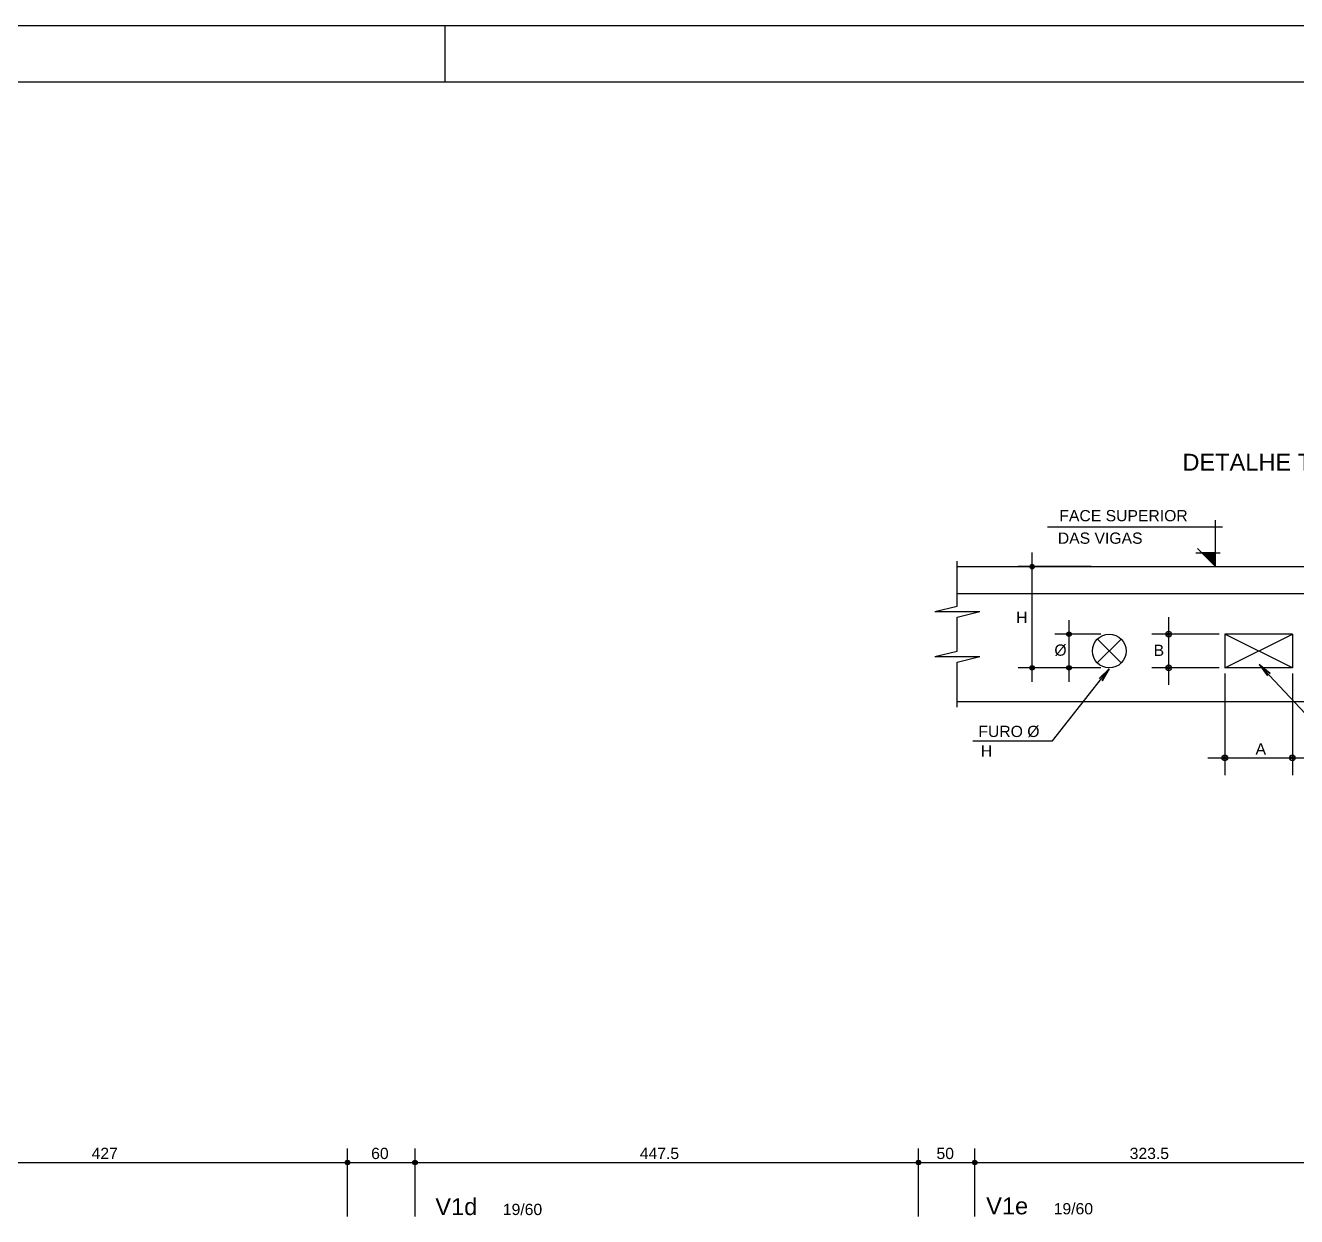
# Model space of a CAD drawing. Header units: millimetres. Extents: x 1659 to 9159, y 667 to 9133.
# Drawn here: x 6010 to 7140, y 8075 to 9133 of the extents above; entities that cross this region are included whole.
import ezdxf

# ---------------------------------------------------------------- set-up
doc = ezdxf.new("R2010")
doc.units = ezdxf.units.MM
for name, color, linetype in [('1', 1, 'Continuous'), ('3', 3, 'Continuous'), ('4', 4, 'Continuous'), ('6', 6, 'Continuous'), ('8', 8, 'Continuous')]:
    doc.layers.add(name, color=color, linetype=linetype)
doc.styles.get("Standard").update_dxf_attribs({"font": 'arial.ttf'})

msp = doc.modelspace()

# ---------------------------------------------------------------- linework, layer by layer
at = {"layer": '1', "linetype": 'Continuous'}
for p, q in [((1658.57, 9133.49), (9158.57, 9133.49)), ((6383.57, 9083.49), (6383.57, 9133.49)), ((7068.23, 8652.43), (7068.23, 8693.87)), ((6918.95, 8687.75), (7074.3, 8687.75)), ((7052.08, 8668.58), (7068.23, 8652.43)), ((6838.67, 8617.43), (6838.67, 8657.43)), ((6905.16, 8549.93), (6905.16, 8664.93)), ((7050.67, 8664.65), (7072.48, 8664.65)), ((6957.81, 8652.43), (6892.66, 8652.43)), ((6965.31, 8652.43), (6965.31, 8652.43)), ((6838.67, 8628.43), (7274.06, 8628.43)), ((6818.67, 8612.43), (6838.67, 8617.43)), ((6818.67, 8612.43), (6858.67, 8612.43)), ((6838.67, 8607.43), (6858.67, 8612.43)), ((6838.67, 8577.43), (6838.67, 8607.43)), ((6937.98, 8549.93), (6937.98, 8604.93)), ((7026.5, 8607.43), (7026.5, 8547.43)), ((6966.23, 8592.43), (6925.48, 8592.43)), ((6963.12, 8566.83), (6984.3, 8588.01)), ((6984.34, 8566.83), (6963.16, 8588.01)), ((6973.73, 8592.43), (6973.73, 8592.43)), ((7071.5, 8592.43), (7011.5, 8592.43)), ((7136.5, 8592.43), (7076.5, 8592.43)), ((7076.5, 8592.43), (7076.5, 8562.43)), ((7076.5, 8562.43), (7136.5, 8592.43)), ((7136.5, 8562.43), (7076.5, 8592.43)), ((7136.5, 8592.43), (7136.5, 8562.43)), ((6818.67, 8572.43), (6838.67, 8577.43)), ((6818.67, 8572.43), (6858.67, 8572.43)), ((6838.67, 8567.43), (6858.67, 8572.43)), ((6838.67, 8527.43), (6838.67, 8567.43)), ((6966.23, 8562.43), (6892.66, 8562.43)), ((6966.23, 8562.43), (6925.48, 8562.43)), ((6973.73, 8562.43), (6973.73, 8562.43)), ((6973.73, 8562.43), (6973.73, 8562.43)), ((7071.5, 8562.43), (7011.5, 8562.43)), ((7136.5, 8562.43), (7076.5, 8562.43)), ((7076.5, 8557.43), (7076.5, 8467.04)), ((7136.5, 8557.43), (7136.5, 8467.04)), ((7061.5, 8482.43), (7151.5, 8482.43)), ((6296.68, 8074.72), (6296.68, 8135.37)), ((6296.68, 8074.72), (6296.68, 8135.37)), ((6356.68, 8074.72), (6356.68, 8135.37)), ((6356.68, 8074.72), (6356.68, 8135.37)), ((6804.18, 8074.72), (6804.18, 8135.37)), ((6804.18, 8074.72), (6804.18, 8135.37)), ((6854.18, 8074.72), (6854.18, 8135.37)), ((6854.18, 8074.72), (6854.18, 8135.37)), ((5857.18, 8122.87), (6309.18, 8122.87)), ((6284.18, 8122.87), (6369.18, 8122.87)), ((6344.18, 8122.87), (6816.68, 8122.87)), ((6791.68, 8122.87), (6866.68, 8122.87)), ((6841.68, 8122.87), (7190.17, 8122.87))]:
    msp.add_line(p, q, dxfattribs=at)
for points in [[(7056.02, 8664.65), (7068.23, 8652.43), (7068.23, 8664.65), (7056.02, 8664.65)], [(7259.83, 8497.57), (7170.64, 8497.57), (7107.06, 8565.45), (7116.73, 8557.52), (7107.06, 8565.45), (7114.34, 8555.29)], [(6852.41, 8497.54), (6923.4, 8497.54), (6973.75, 8561.65), (6967.38, 8550.9), (6973.75, 8561.65), (6964.82, 8552.91)]]:
    msp.add_lwpolyline(points, dxfattribs=at)
for centre, radius in [((6905.16, 8652.43), 2), ((6905.16, 8652.43), 1), ((6937.98, 8592.43), 2), ((6937.98, 8592.43), 1), ((6973.73, 8577.43), 15), ((7026.5, 8592.43), 2.5), ((7026.5, 8592.43), 1.24), ((7026.5, 8562.43), 2.5), ((6905.16, 8562.43), 2), ((6905.16, 8562.43), 1), ((6937.98, 8562.43), 2), ((6937.98, 8562.43), 1), ((7026.5, 8562.43), 1.24), ((7076.5, 8482.43), 2.5), ((7076.5, 8482.43), 1.24), ((7136.5, 8482.43), 2.5), ((7136.5, 8482.43), 1.24), ((6296.68, 8122.87), 2), ((6296.68, 8122.87), 2), ((6356.68, 8122.87), 2), ((6356.68, 8122.87), 2), ((6804.18, 8122.87), 2), ((6804.18, 8122.87), 2), ((6854.18, 8122.87), 2), ((6854.18, 8122.87), 2), ((6296.68, 8122.87), 1), ((6296.68, 8122.87), 1), ((6356.68, 8122.87), 1), ((6356.68, 8122.87), 1), ((6804.18, 8122.87), 1), ((6804.18, 8122.87), 1), ((6854.18, 8122.87), 1), ((6854.18, 8122.87), 1)]:
    msp.add_circle(centre, radius, dxfattribs=at)
for points in [[(7056.02, 8664.65), (7068.23, 8652.43), (7068.23, 8664.65)], [(7056.02, 8664.65), (7068.23, 8664.65), (7056.02, 8664.65)]]:
    msp.add_solid(points, dxfattribs=at)
at = {"layer": '6', "linetype": 'Continuous'}
for p, q in [((6838.67, 8652.43), (7274.06, 8652.43)), ((6838.67, 8532.43), (7274.06, 8532.43))]:
    msp.add_line(p, q, dxfattribs=at)
at = {"layer": '8', "linetype": 'Continuous'}
msp.add_line((1783.57, 9083.49), (9108.57, 9083.49), dxfattribs=at)

# ---------------------------------------------------------------- texts
at = {"layer": '1', "linetype": 'Continuous'}
for s, p in [('FACE SUPERIOR', (6929.38, 8692.75)), ('DAS VIGAS', (6928.03, 8672.75)), ('H', (6890.95, 8602.26)), ('%%c', (6924.96, 8573.24)), ('B', (7013.22, 8573.07)), ('FURO %%c', (6857.42, 8500.98)), ('H', (6859.59, 8483.51)), ('A', (7103.77, 8485.43)), ('427', (6069.18, 8125.87)), ('60', (6317.68, 8125.87)), ('447.5', (6556.43, 8125.87)), ('50', (6820.18, 8125.87)), ('323.5', (6991.92, 8125.87))]:
    msp.add_text(s, height=10, dxfattribs=at).set_placement(p)
at = {"layer": '3', "linetype": 'Continuous'}
for p in [(6434.73, 8076.08), (6924.37, 8076.71)]:
    msp.add_text('19/60', height=10, dxfattribs=at).set_placement(p)
at = {"layer": '4', "linetype": 'Continuous'}
for s, p in [('DETALHE TÍPICO PARA FUROS NAS VIGAS', (7038.79, 8737.75)), ('V1d', (6374.73, 8076.08)), ('V1e', (6864.37, 8076.71))]:
    msp.add_text(s, height=15, dxfattribs=at).set_placement(p)

doc.saveas('drawing.dxf')
